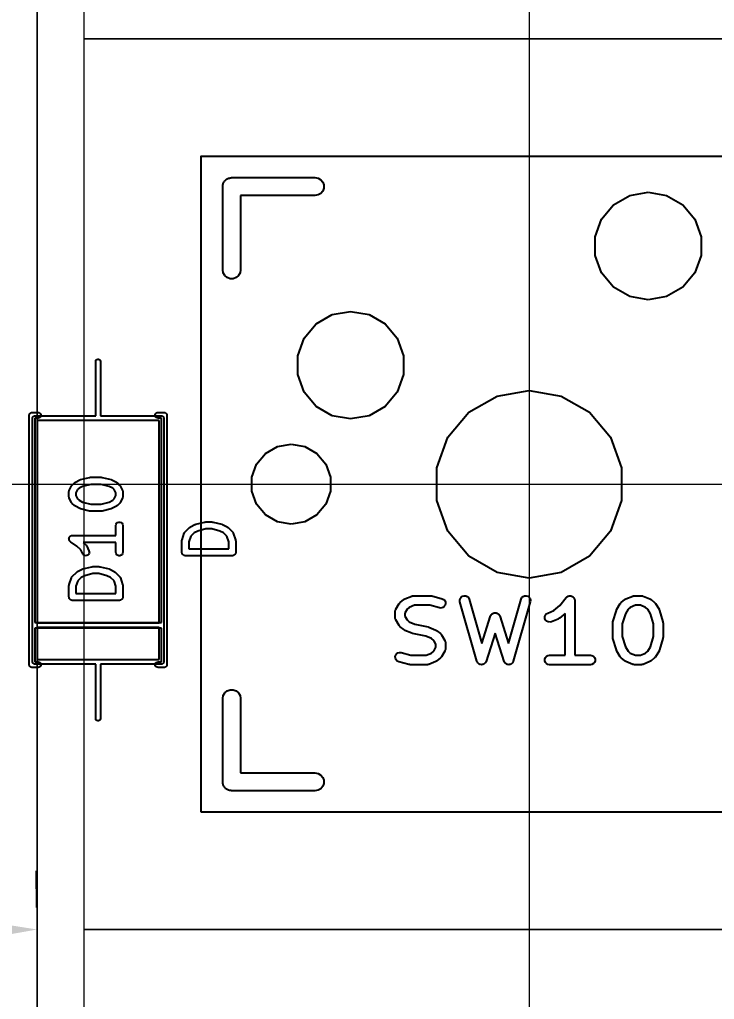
# Model space of a CAD drawing. Header units: millimetres. Extents: x 24 to 200, y 24 to 188.
# Drawn here: x 52.15 to 66.98, y 106.63 to 127.54 of the extents above; entities that cross this region are included whole.
import ezdxf

# ---------------------------------------------------------------- set-up
doc = ezdxf.new("R2010")
doc.units = ezdxf.units.MM
for name, color, linetype in [('3_SwitchPlate', 6, 'Continuous'), ('5_左天板', 1, 'Continuous'), ('6_右天板', 230, 'Continuous'), ('7_PCBサンプル', 7, 'Continuous')]:
    doc.layers.add(name, color=color, linetype=linetype)
doc.layers.add('補助線', color=4, linetype='Continuous', lineweight=5, transparency=0.5)
doc.styles.get("Standard").update_dxf_attribs({"font": 'arial.ttf'})
doc.dimstyles.new('ISO-25', dxfattribs={"dimtxt": 2.5, "dimasz": 2.5, "dimexe": 1.25, "dimexo": 0.625, "dimtad": 1, "dimtxsty": 'Standard', "dimcen": 2.5, "dimadec": 0, "dimazin": 0, "dimtfac": 1, "dimtmove": 0, "dimatfit": 3, "dimfxl": 0, "dimarcsym": 0})

# ---------------------------------------------------------------- blocks, each defined once
blk = doc.blocks.new('hhskb2-F.SilkS')
at = {"layer": '7_PCBサンプル'}
for p, q in [((43.5275, -62.5041), (43.542, -62.4957)), ((43.542, -62.4957), (43.5547, -62.485)), ((43.5547, -62.485), (43.5704, -62.4793)), ((43.5704, -62.4793), (43.5848, -62.471)), ((43.5848, -62.471), (43.6013, -62.4681)), ((43.6013, -62.4681), (43.6169, -62.4624)), ((43.6169, -62.4624), (43.6336, -62.4624)), ((43.6336, -62.4624), (43.65, -62.4595)), ((43.65, -62.4595), (45.428, -62.4595)), ((45.428, -62.4595), (45.4932, -62.471)), ((45.4932, -62.471), (45.5505, -62.5041)), ((43.4595, -62.65), (43.4624, -62.6336)), ((43.4595, -64.428), (43.4595, -62.65)), ((43.4624, -62.6169), (43.4681, -62.6013)), ((43.4624, -62.6336), (43.4624, -62.6169)), ((43.4681, -62.6013), (43.471, -62.5848)), ((43.471, -62.5848), (43.4793, -62.5704)), ((43.4793, -62.5704), (43.485, -62.5547)), ((43.485, -62.5547), (43.4957, -62.542)), ((43.4957, -62.542), (43.5041, -62.5275)), ((43.5041, -62.5275), (43.5168, -62.5168)), ((43.5168, -62.5168), (43.5275, -62.5041)), ((45.5505, -62.5041), (45.593, -62.5547)), ((45.593, -62.5547), (45.6156, -62.6169)), ((45.6156, -62.6831), (45.593, -62.7452)), ((45.6156, -62.6169), (45.6156, -62.6831)), ((45.428, -62.8405), (43.8405, -62.8405)), ((43.8405, -62.8405), (43.8405, -64.428)), ((45.4932, -62.829), (45.428, -62.8405)), ((45.5505, -62.7959), (45.4932, -62.829)), ((45.593, -62.7452), (45.5505, -62.7959)), ((51.8025, -63.0411), (52.1476, -62.8418)), ((52.1476, -62.8418), (52.54, -62.7726)), ((52.54, -62.7726), (52.9324, -62.8418)), ((52.9324, -62.8418), (53.2775, -63.0411)), ((51.5464, -63.3463), (51.8025, -63.0411)), ((53.2775, -63.0411), (53.5336, -63.3463)), ((51.4101, -63.7208), (51.5464, -63.3463)), ((53.5336, -63.3463), (53.6699, -63.7208)), ((51.4101, -64.1192), (51.4101, -63.7208)), ((53.6699, -63.7208), (53.6699, -64.1192)), ((51.5464, -64.4937), (51.4101, -64.1192)), ((53.6699, -64.1192), (53.5336, -64.4937)), ((43.471, -64.4932), (43.4595, -64.428)), ((43.5041, -64.5505), (43.471, -64.4932)), ((43.5547, -64.593), (43.5041, -64.5505)), ((43.7959, -64.5505), (43.7452, -64.593)), ((43.829, -64.4932), (43.7959, -64.5505)), ((43.8405, -64.428), (43.829, -64.4932)), ((51.8025, -64.7989), (51.5464, -64.4937)), ((53.5336, -64.4937), (53.2775, -64.7989)), ((43.6169, -64.6156), (43.5547, -64.593)), ((43.6831, -64.6156), (43.6169, -64.6156)), ((43.7452, -64.593), (43.6831, -64.6156)), ((52.1476, -64.9982), (51.8025, -64.7989)), ((52.54, -65.0674), (52.1476, -64.9982)), ((52.9324, -64.9982), (52.54, -65.0674)), ((53.2775, -64.7989), (52.9324, -64.9982)), ((45.4525, -65.5811), (45.7976, -65.3818)), ((45.7976, -65.3818), (46.19, -65.3126)), ((46.19, -65.3126), (46.5824, -65.3818)), ((46.5824, -65.3818), (46.9275, -65.5811)), ((45.1964, -65.8863), (45.4525, -65.5811)), ((46.9275, -65.5811), (47.1836, -65.8863)), ((45.0601, -66.2608), (45.1964, -65.8863)), ((47.1836, -65.8863), (47.3199, -66.2608)), ((45.0601, -66.6592), (45.0601, -66.2608)), ((47.3199, -66.2608), (47.3199, -66.6592)), ((45.1964, -67.0337), (45.0601, -66.6592)), ((47.3199, -66.6592), (47.1836, -67.0337)), ((45.4525, -67.3389), (45.1964, -67.0337)), ((47.1836, -67.0337), (46.9275, -67.3389)), ((49.3154, -67.1192), (50, -66.9985)), ((50, -66.9985), (50.6846, -67.1192)), ((48.7134, -67.4667), (49.3154, -67.1192)), ((50.6846, -67.1192), (51.2865, -67.4667)), ((39.3309, -67.5196), (39.3327, -67.5147)), ((39.3327, -67.5147), (39.3336, -67.5095)), ((39.3336, -67.5095), (39.3362, -67.5049)), ((39.3362, -67.5049), (39.338, -67.5)), ((39.338, -67.5), (39.3414, -67.496)), ((39.3414, -67.496), (39.344, -67.4914)), ((39.344, -67.4914), (39.3481, -67.4881)), ((39.3481, -67.4881), (39.3514, -67.484)), ((39.3514, -67.484), (39.356, -67.4814)), ((39.356, -67.4814), (39.36, -67.478)), ((39.36, -67.478), (39.3649, -67.4762)), ((39.3649, -67.4762), (39.3695, -67.4736)), ((39.3695, -67.4736), (39.3747, -67.4727)), ((39.3747, -67.4727), (39.3796, -67.4709)), ((39.3796, -67.4709), (39.3848, -67.4709)), ((39.3848, -67.4709), (39.39, -67.47)), ((39.39, -67.47), (39.52, -67.47)), ((39.52, -67.47), (39.5405, -67.4736)), ((39.5405, -67.4736), (39.5586, -67.484)), ((39.5586, -67.484), (39.572, -67.5)), ((39.572, -67.5), (39.5791, -67.5196)), ((42.0209, -67.5196), (42.028, -67.5)), ((42.028, -67.5), (42.0414, -67.484)), ((42.0414, -67.484), (42.0595, -67.4736)), ((42.0595, -67.4736), (42.08, -67.47)), ((42.08, -67.47), (42.21, -67.47)), ((42.21, -67.47), (42.2152, -67.4709)), ((42.2152, -67.4709), (42.2204, -67.4709)), ((42.2204, -67.4709), (42.2253, -67.4727)), ((42.2253, -67.4727), (42.2305, -67.4736)), ((42.2305, -67.4736), (42.2351, -67.4762)), ((42.2351, -67.4762), (42.24, -67.478)), ((42.24, -67.478), (42.244, -67.4814)), ((42.244, -67.4814), (42.2486, -67.484)), ((42.2486, -67.484), (42.2519, -67.4881)), ((42.2519, -67.4881), (42.256, -67.4914)), ((42.256, -67.4914), (42.2586, -67.496)), ((42.2586, -67.496), (42.262, -67.5)), ((42.262, -67.5), (42.2638, -67.5049)), ((42.2638, -67.5049), (42.2664, -67.5095)), ((42.2664, -67.5095), (42.2673, -67.5147)), ((42.2673, -67.5147), (42.2691, -67.5196)), ((45.7976, -67.5382), (45.4525, -67.3389)), ((46.9275, -67.3389), (46.5824, -67.5382)), ((48.2666, -67.9992), (48.7134, -67.4667)), ((51.2865, -67.4667), (51.7334, -67.9992)), ((39.33, -67.53), (39.3309, -67.5248)), ((39.33, -72.85), (39.33, -67.53)), ((39.3309, -67.5248), (39.3309, -67.5196)), ((39.52, -67.59), (39.45, -67.59)), ((39.45, -67.59), (39.45, -71.95)), ((39.5405, -67.5864), (39.52, -67.59)), ((39.5586, -67.576), (39.5405, -67.5864)), ((39.572, -67.56), (39.5586, -67.576)), ((39.5791, -67.5404), (39.572, -67.56)), ((39.5791, -67.5196), (39.5791, -67.5404)), ((42.0209, -67.5404), (42.0209, -67.5196)), ((42.028, -67.56), (42.0209, -67.5404)), ((42.0414, -67.576), (42.028, -67.56)), ((42.0595, -67.5864), (42.0414, -67.576)), ((42.08, -67.59), (42.0595, -67.5864)), ((42.15, -67.59), (42.08, -67.59)), ((42.15, -71.95), (42.15, -67.59)), ((42.2691, -67.5196), (42.2691, -67.5248)), ((42.2691, -67.5248), (42.27, -67.53)), ((42.27, -67.53), (42.27, -72.85)), ((46.19, -67.6074), (45.7976, -67.5382)), ((46.5824, -67.5382), (46.19, -67.6074)), ((48.0289, -68.6524), (48.2666, -67.9992)), ((51.7334, -67.9992), (51.9711, -68.6524)), ((44.1803, -68.5729), (44.371, -68.3457)), ((44.371, -68.3457), (44.6279, -68.1974)), ((44.6279, -68.1974), (44.92, -68.1458)), ((44.92, -68.1458), (45.2121, -68.1974)), ((45.2121, -68.1974), (45.469, -68.3457)), ((45.469, -68.3457), (45.6597, -68.5729)), ((44.0788, -68.8517), (44.1803, -68.5729)), ((45.6597, -68.5729), (45.7612, -68.8517)), ((48.0289, -69.3476), (48.0289, -68.6524)), ((51.9711, -68.6524), (51.9711, -69.3476)), ((44.0788, -69.1483), (44.0788, -68.8517)), ((45.7612, -68.8517), (45.7612, -69.1483)), ((44.1803, -69.4271), (44.0788, -69.1483)), ((45.7612, -69.1483), (45.6597, -69.4271)), ((48.2666, -70.0008), (48.0289, -69.3476)), ((51.9711, -69.3476), (51.7334, -70.0008)), ((44.371, -69.6543), (44.1803, -69.4271)), ((45.6597, -69.4271), (45.469, -69.6543)), ((44.6279, -69.8026), (44.371, -69.6543)), ((44.92, -69.8541), (44.6279, -69.8026)), ((45.2121, -69.8026), (44.92, -69.8541)), ((45.469, -69.6543), (45.2121, -69.8026)), ((48.7134, -70.5332), (48.2666, -70.0008)), ((51.7334, -70.0008), (51.2865, -70.5332)), ((49.3154, -70.8808), (48.7134, -70.5332)), ((51.2865, -70.5332), (50.6846, -70.8808)), ((50, -71.0015), (49.3154, -70.8808)), ((50.6846, -70.8808), (50, -71.0015)), ((47.2498, -71.5224), (47.3224, -71.4619)), ((47.3224, -71.4619), (47.3356, -71.4544)), ((47.3356, -71.4544), (47.3484, -71.4462)), ((47.3484, -71.4462), (47.4935, -71.3857)), ((47.4935, -71.3857), (47.4958, -71.3852)), ((47.4958, -71.3852), (47.4978, -71.3841)), ((47.4978, -71.3841), (47.5129, -71.3814)), ((47.5129, -71.3814), (47.5279, -71.378)), ((47.5279, -71.378), (47.5303, -71.3783)), ((47.5303, -71.3783), (47.5326, -71.3779)), ((47.5326, -71.3779), (47.8954, -71.3779)), ((47.8954, -71.3779), (47.909, -71.3803)), ((47.909, -71.3803), (47.9226, -71.3816)), ((47.9226, -71.3816), (48.1403, -71.4421)), ((48.1403, -71.4421), (48.1722, -71.4573)), ((48.1722, -71.4573), (48.1969, -71.4825)), ((48.1969, -71.4825), (48.2115, -71.5146)), ((48.5198, -71.4723), (48.5284, -71.4381)), ((48.5235, -71.5074), (48.5198, -71.4723)), ((48.5284, -71.4381), (48.5481, -71.4089)), ((48.5481, -71.4089), (48.5767, -71.3882)), ((48.5767, -71.3882), (48.6106, -71.3785)), ((48.6106, -71.3785), (48.6458, -71.381)), ((48.6458, -71.381), (48.678, -71.3953)), ((48.678, -71.3953), (48.7034, -71.4199)), ((48.7034, -71.4199), (48.7188, -71.4516)), ((48.7188, -71.4516), (48.9895, -72.399)), ((49.5591, -72.399), (49.8297, -71.4516)), ((49.8297, -71.4516), (49.8452, -71.4199)), ((49.8452, -71.4199), (49.8705, -71.3953)), ((49.8705, -71.3953), (49.9028, -71.381)), ((49.9028, -71.381), (49.938, -71.3785)), ((49.938, -71.3785), (49.9719, -71.3882)), ((49.9719, -71.3882), (50.0004, -71.4089)), ((50.0004, -71.4089), (50.0202, -71.4381)), ((50.0202, -71.4381), (50.0288, -71.4723)), ((50.0288, -71.4723), (50.0251, -71.5074)), ((50.6528, -71.5895), (50.7915, -71.4161)), ((50.7915, -71.4161), (50.7924, -71.4153)), ((50.7924, -71.4153), (50.793, -71.4142)), ((50.793, -71.4142), (50.8056, -71.4036)), ((50.8056, -71.4036), (50.818, -71.3927)), ((50.818, -71.3927), (50.8191, -71.3923)), ((50.8191, -71.3923), (50.8201, -71.3915)), ((50.8201, -71.3915), (50.8355, -71.3859)), ((50.8355, -71.3859), (50.8509, -71.3799)), ((50.8509, -71.3799), (50.8521, -71.3799)), ((50.8521, -71.3799), (50.8532, -71.3795)), ((50.8532, -71.3795), (50.8697, -71.3795)), ((50.8697, -71.3795), (50.8862, -71.3791)), ((50.8862, -71.3791), (50.8873, -71.3795)), ((50.8873, -71.3795), (50.8885, -71.3795)), ((50.8885, -71.3795), (50.904, -71.3851)), ((50.904, -71.3851), (50.9196, -71.3904)), ((50.9196, -71.3904), (50.9205, -71.3911)), ((50.9205, -71.3911), (50.9217, -71.3915)), ((50.9217, -71.3915), (50.9343, -71.4021)), ((50.9343, -71.4021), (50.9471, -71.4124)), ((50.9471, -71.4124), (50.9478, -71.4134)), ((50.9478, -71.4134), (50.9487, -71.4142)), ((50.9487, -71.4142), (50.9569, -71.4285)), ((50.9569, -71.4285), (50.9655, -71.4426)), ((50.9655, -71.4426), (50.9657, -71.4437)), ((50.9657, -71.4437), (50.9663, -71.4448)), ((50.9663, -71.4448), (50.9692, -71.461)), ((50.9692, -71.461), (50.9724, -71.4771)), ((50.9724, -71.4771), (50.9722, -71.4783)), ((50.9722, -71.4783), (50.9725, -71.4795)), ((50.9725, -71.4795), (50.9725, -72.6479)), ((51.967, -71.5224), (52.0395, -71.4619)), ((52.0395, -71.4619), (52.0527, -71.4544)), ((52.0527, -71.4544), (52.0655, -71.4462)), ((52.0655, -71.4462), (52.2106, -71.3857)), ((52.2106, -71.3857), (52.2129, -71.3852)), ((52.2129, -71.3852), (52.215, -71.3841)), ((52.215, -71.3841), (52.2301, -71.3814)), ((52.2301, -71.3814), (52.2451, -71.378)), ((52.2451, -71.378), (52.2474, -71.3783)), ((52.2474, -71.3783), (52.2497, -71.3779)), ((52.2497, -71.3779), (52.3949, -71.3779)), ((52.3949, -71.3779), (52.3972, -71.3783)), ((52.3972, -71.3783), (52.3995, -71.378)), ((52.3995, -71.378), (52.4145, -71.3814)), ((52.4145, -71.3814), (52.4296, -71.3841)), ((52.4296, -71.3841), (52.4316, -71.3852)), ((52.4316, -71.3852), (52.4339, -71.3857)), ((52.4339, -71.3857), (52.5791, -71.4462)), ((52.5791, -71.4462), (52.5919, -71.4544)), ((52.5919, -71.4544), (52.605, -71.4619)), ((52.605, -71.4619), (52.6776, -71.5224)), ((47.1425, -71.7021), (47.1454, -71.6946)), ((47.1454, -71.6946), (47.1468, -71.6867)), ((47.1468, -71.6867), (47.1517, -71.6782)), ((47.1517, -71.6782), (47.1552, -71.6692)), ((47.1552, -71.6692), (47.2277, -71.5482)), ((47.2277, -71.5482), (47.2388, -71.5354)), ((47.2388, -71.5354), (47.2498, -71.5224)), ((47.3931, -71.6675), (47.3439, -71.7496)), ((47.4407, -71.6279), (47.3931, -71.6675)), ((47.5529, -71.5811), (47.4407, -71.6279)), ((47.8816, -71.5811), (47.5529, -71.5811)), ((48.0859, -71.6379), (47.8816, -71.5811)), ((48.1211, -71.6413), (48.0859, -71.6379)), ((48.1552, -71.6325), (48.1211, -71.6413)), ((48.1843, -71.6125), (48.1552, -71.6325)), ((48.2048, -71.5838), (48.1843, -71.6125)), ((48.2143, -71.5498), (48.2048, -71.5838)), ((48.2115, -71.5146), (48.2143, -71.5498)), ((48.8863, -72.7774), (48.5235, -71.5074)), ((50.0251, -71.5074), (49.6623, -72.7774)), ((50.3964, -71.7486), (50.5273, -71.694)), ((50.5273, -71.694), (50.6528, -71.5895)), ((51.7895, -71.9341), (51.8621, -71.6922)), ((51.8621, -71.6922), (51.8678, -71.681)), ((51.8678, -71.681), (51.8723, -71.6692)), ((51.8723, -71.6692), (51.9449, -71.5482)), ((51.9449, -71.5482), (51.956, -71.5354)), ((51.956, -71.5354), (51.967, -71.5224)), ((52.1103, -71.6675), (52.0531, -71.7628)), ((52.1578, -71.6279), (52.1103, -71.6675)), ((52.27, -71.5811), (52.1578, -71.6279)), ((52.3745, -71.5811), (52.27, -71.5811)), ((52.4868, -71.6279), (52.3745, -71.5811)), ((52.5343, -71.6675), (52.4868, -71.6279)), ((52.5915, -71.7628), (52.5343, -71.6675)), ((52.6776, -71.5224), (52.6886, -71.5354)), ((52.6886, -71.5354), (52.6997, -71.5482)), ((52.6997, -71.5482), (52.7723, -71.6692)), ((52.7723, -71.6692), (52.7768, -71.681)), ((52.7768, -71.681), (52.7825, -71.6922)), ((52.7825, -71.6922), (52.855, -71.9341)), ((47.1407, -71.7214), (47.1424, -71.7118)), ((47.1407, -71.8424), (47.1407, -71.7214)), ((47.1424, -71.852), (47.1407, -71.8424)), ((47.1424, -71.7118), (47.1425, -71.7021)), ((47.1425, -71.8617), (47.1424, -71.852)), ((47.1454, -71.8692), (47.1425, -71.8617)), ((47.1468, -71.8771), (47.1454, -71.8692)), ((47.1517, -71.8856), (47.1468, -71.8771)), ((47.1552, -71.8947), (47.1517, -71.8856)), ((47.2277, -72.0156), (47.1552, -71.8947)), ((47.3439, -71.7496), (47.3439, -71.8142)), ((47.3439, -71.8142), (47.3931, -71.8963)), ((47.3931, -71.8963), (47.4407, -71.9359)), ((48.9895, -72.399), (49.1775, -71.8114)), ((49.1775, -71.8114), (49.1794, -71.8078)), ((49.1794, -71.8078), (49.1803, -71.8039)), ((49.1803, -71.8039), (49.1876, -71.7923)), ((49.1876, -71.7923), (49.1939, -71.7802)), ((49.1939, -71.7802), (49.1969, -71.7775)), ((49.1969, -71.7775), (49.1991, -71.7741)), ((49.1991, -71.7741), (49.2099, -71.7657)), ((49.2099, -71.7657), (49.2201, -71.7565)), ((49.2201, -71.7565), (49.2238, -71.7549)), ((49.2238, -71.7549), (49.227, -71.7525)), ((49.227, -71.7525), (49.24, -71.7483)), ((49.24, -71.7483), (49.2527, -71.7431)), ((49.2527, -71.7431), (49.2568, -71.7429)), ((49.2568, -71.7429), (49.2606, -71.7417)), ((49.2606, -71.7417), (49.2743, -71.7422)), ((49.2743, -71.7422), (49.288, -71.7417)), ((49.288, -71.7417), (49.2918, -71.7429)), ((49.2918, -71.7429), (49.2959, -71.7431)), ((49.2959, -71.7431), (49.3085, -71.7483)), ((49.3085, -71.7483), (49.3216, -71.7525)), ((49.3216, -71.7525), (49.3248, -71.7549)), ((49.3248, -71.7549), (49.3285, -71.7565)), ((49.3285, -71.7565), (49.3387, -71.7657)), ((49.3387, -71.7657), (49.3495, -71.7741)), ((49.3495, -71.7741), (49.3516, -71.7775)), ((49.3516, -71.7775), (49.3546, -71.7802)), ((49.3546, -71.7802), (49.361, -71.7923)), ((49.361, -71.7923), (49.3683, -71.8039)), ((49.3683, -71.8039), (49.3692, -71.8078)), ((49.3692, -71.8078), (49.3711, -71.8114)), ((49.3711, -71.8114), (49.5591, -72.399)), ((50.3347, -71.8293), (50.3452, -71.7957)), ((50.3363, -71.8646), (50.3347, -71.8293)), ((50.3499, -71.8971), (50.3363, -71.8646)), ((50.3452, -71.7957), (50.3666, -71.7676)), ((50.3737, -71.9231), (50.3499, -71.8971)), ((50.3666, -71.7676), (50.3964, -71.7486)), ((50.6196, -71.8757), (50.4745, -71.9362)), ((50.6324, -71.8675), (50.6196, -71.8757)), ((50.6456, -71.86), (50.6324, -71.8675)), ((50.7693, -71.7569), (50.6456, -71.86)), ((50.7693, -72.6479), (50.7693, -71.7569)), ((52.0531, -71.7628), (51.9885, -71.9782)), ((52.6561, -71.9782), (52.5915, -71.7628)), ((39.45, -71.95), (42.15, -71.95)), ((42.15, -72.07), (39.45, -72.07)), ((39.45, -72.07), (39.45, -72.79)), ((42.15, -72.79), (42.15, -72.07)), ((47.2389, -72.0284), (47.2277, -72.0156)), ((47.2498, -72.0414), (47.2389, -72.0284)), ((47.3224, -72.1019), (47.2498, -72.0414)), ((47.3356, -72.1094), (47.3224, -72.1019)), ((47.3484, -72.1176), (47.3356, -72.1094)), ((47.4407, -71.9359), (47.5627, -71.9868)), ((47.5627, -71.9868), (47.8436, -72.0453)), ((47.8436, -72.0453), (47.8525, -72.0489)), ((47.8525, -72.0489), (47.8619, -72.051)), ((47.8619, -72.051), (48.0071, -72.1115)), ((48.0071, -72.1115), (48.0199, -72.1196)), ((50.4051, -71.9393), (50.3737, -71.9231)), ((50.4401, -71.9439), (50.4051, -71.9393)), ((50.4745, -71.9362), (50.4401, -71.9439)), ((51.7853, -71.9633), (51.7878, -71.9488)), ((51.7853, -72.2657), (51.7853, -71.9633)), ((51.7878, -71.9488), (51.7895, -71.9341)), ((51.9885, -71.9782), (51.9885, -72.2508)), ((52.6561, -72.2508), (52.6561, -71.9782)), ((52.855, -71.9341), (52.8568, -71.9488)), ((52.8568, -71.9488), (52.8593, -71.9633)), ((52.8593, -71.9633), (52.8593, -72.2657)), ((47.4935, -72.1781), (47.3484, -72.1176)), ((47.5029, -72.1802), (47.4935, -72.1781)), ((47.5118, -72.1838), (47.5029, -72.1802)), ((47.7927, -72.2423), (47.5118, -72.1838)), ((47.9148, -72.2931), (47.7927, -72.2423)), ((47.9623, -72.3327), (47.9148, -72.2931)), ((48.0199, -72.1196), (48.033, -72.1272)), ((48.033, -72.1272), (48.1056, -72.1877)), ((48.1056, -72.1877), (48.1166, -72.2006)), ((48.1166, -72.2006), (48.1277, -72.2134)), ((48.1277, -72.2134), (48.2003, -72.3344)), ((49.2743, -72.1757), (49.0808, -72.7805)), ((49.4678, -72.7805), (49.2743, -72.1757)), ((51.7878, -72.2802), (51.7853, -72.2657)), ((51.7895, -72.2949), (51.7878, -72.2802)), ((51.8621, -72.5368), (51.7895, -72.2949)), ((51.9885, -72.2508), (52.0531, -72.4662)), ((52.5915, -72.4662), (52.6561, -72.2508)), ((52.855, -72.2949), (52.7825, -72.5368)), ((52.8568, -72.2802), (52.855, -72.2949)), ((52.8593, -72.2657), (52.8568, -72.2802)), ((48.0115, -72.4148), (47.9623, -72.3327)), ((47.9623, -72.5615), (48.0115, -72.4795)), ((48.0115, -72.4795), (48.0115, -72.4148)), ((48.2003, -72.3344), (48.2037, -72.3435)), ((48.2037, -72.3435), (48.2086, -72.3519)), ((48.2086, -72.3519), (48.21, -72.3598)), ((48.21, -72.3598), (48.2129, -72.3673)), ((48.2129, -72.5269), (48.21, -72.5344)), ((48.2129, -72.3673), (48.2131, -72.3771)), ((48.2131, -72.5172), (48.2129, -72.5269)), ((48.2131, -72.3771), (48.2147, -72.3867)), ((48.2147, -72.5076), (48.2131, -72.5172)), ((48.2147, -72.3867), (48.2147, -72.5076)), ((52.0531, -72.4662), (52.1103, -72.5615)), ((52.5343, -72.5615), (52.5915, -72.4662)), ((47.1412, -72.6793), (47.1506, -72.6453)), ((47.1439, -72.7144), (47.1412, -72.6793)), ((47.1585, -72.7466), (47.1439, -72.7144)), ((47.1506, -72.6453), (47.1711, -72.6166)), ((47.1711, -72.6166), (47.2002, -72.5966)), ((47.2002, -72.5966), (47.2344, -72.5878)), ((47.2344, -72.5878), (47.2695, -72.5912)), ((47.2695, -72.5912), (47.4738, -72.6479)), ((47.4738, -72.6479), (47.8025, -72.6479)), ((47.8025, -72.6479), (47.9148, -72.6012)), ((47.9148, -72.6012), (47.9623, -72.5615)), ((48.1056, -72.7066), (48.033, -72.7671)), ((48.1166, -72.6937), (48.1056, -72.7066)), ((48.1277, -72.6808), (48.1166, -72.6937)), ((48.2003, -72.5599), (48.1277, -72.6808)), ((48.2037, -72.5508), (48.2003, -72.5599)), ((48.2086, -72.5424), (48.2037, -72.5508)), ((48.21, -72.5344), (48.2086, -72.5424)), ((50.3354, -72.7319), (50.3474, -72.6987)), ((50.3354, -72.7672), (50.3354, -72.7319)), ((50.3474, -72.6987), (50.3701, -72.6717)), ((50.3701, -72.6717), (50.4007, -72.6541)), ((50.4007, -72.6541), (50.4354, -72.6479)), ((50.4354, -72.6479), (50.7693, -72.6479)), ((50.9725, -72.6479), (51.3063, -72.6479)), ((51.3063, -72.6479), (51.341, -72.6541)), ((51.341, -72.6541), (51.3716, -72.6717)), ((51.3716, -72.6717), (51.3943, -72.6987)), ((51.3943, -72.6987), (51.4063, -72.7319)), ((51.4063, -72.7319), (51.4063, -72.7672)), ((51.8678, -72.5481), (51.8621, -72.5368)), ((51.8723, -72.5599), (51.8678, -72.5481)), ((51.9449, -72.6808), (51.8723, -72.5599)), ((51.956, -72.6936), (51.9449, -72.6808)), ((51.967, -72.7066), (51.956, -72.6936)), ((52.0395, -72.7671), (51.967, -72.7066)), ((52.1103, -72.5615), (52.1578, -72.6012)), ((52.1578, -72.6012), (52.27, -72.6479)), ((52.27, -72.6479), (52.3745, -72.6479)), ((52.3745, -72.6479), (52.4868, -72.6012)), ((52.4868, -72.6012), (52.5343, -72.5615)), ((52.6776, -72.7066), (52.605, -72.7671)), ((52.6886, -72.6936), (52.6776, -72.7066)), ((52.6997, -72.6808), (52.6886, -72.6936)), ((52.7723, -72.5599), (52.6997, -72.6808)), ((52.7768, -72.5481), (52.7723, -72.5599)), ((52.7825, -72.5368), (52.7768, -72.5481)), ((39.3309, -72.8552), (39.33, -72.85)), ((39.3309, -72.8604), (39.3309, -72.8552)), ((39.3327, -72.8653), (39.3309, -72.8604)), ((39.3336, -72.8705), (39.3327, -72.8653)), ((39.3362, -72.8751), (39.3336, -72.8705)), ((39.338, -72.88), (39.3362, -72.8751)), ((39.3414, -72.884), (39.338, -72.88)), ((39.344, -72.8886), (39.3414, -72.884)), ((39.3481, -72.8919), (39.344, -72.8886)), ((39.3514, -72.896), (39.3481, -72.8919)), ((39.356, -72.8986), (39.3514, -72.896)), ((39.36, -72.902), (39.356, -72.8986)), ((39.3649, -72.9038), (39.36, -72.902)), ((39.3695, -72.9064), (39.3649, -72.9038)), ((39.3747, -72.9073), (39.3695, -72.9064)), ((39.3796, -72.9091), (39.3747, -72.9073)), ((39.3848, -72.9091), (39.3796, -72.9091)), ((39.39, -72.91), (39.3848, -72.9091)), ((39.52, -72.91), (39.39, -72.91)), ((39.45, -72.79), (39.52, -72.79)), ((39.52, -72.79), (39.5405, -72.7936)), ((39.5405, -72.9064), (39.52, -72.91)), ((39.5405, -72.7936), (39.5586, -72.804)), ((39.5586, -72.896), (39.5405, -72.9064)), ((39.5586, -72.804), (39.572, -72.82)), ((39.572, -72.88), (39.5586, -72.896)), ((39.572, -72.82), (39.5791, -72.8396)), ((39.5791, -72.8604), (39.572, -72.88)), ((39.5791, -72.8396), (39.5791, -72.8604)), ((42.0209, -72.8396), (42.028, -72.82)), ((42.0209, -72.8604), (42.0209, -72.8396)), ((42.028, -72.88), (42.0209, -72.8604)), ((42.028, -72.82), (42.0414, -72.804)), ((42.0414, -72.896), (42.028, -72.88)), ((42.0414, -72.804), (42.0595, -72.7936)), ((42.0595, -72.9064), (42.0414, -72.896)), ((42.0595, -72.7936), (42.08, -72.79)), ((42.08, -72.91), (42.0595, -72.9064)), ((42.08, -72.79), (42.15, -72.79)), ((42.21, -72.91), (42.08, -72.91)), ((42.2152, -72.9091), (42.21, -72.91)), ((42.2204, -72.9091), (42.2152, -72.9091)), ((42.2253, -72.9073), (42.2204, -72.9091)), ((42.2305, -72.9064), (42.2253, -72.9073)), ((42.2351, -72.9038), (42.2305, -72.9064)), ((42.24, -72.902), (42.2351, -72.9038)), ((42.244, -72.8986), (42.24, -72.902)), ((42.2486, -72.896), (42.244, -72.8986)), ((42.2519, -72.8919), (42.2486, -72.896)), ((42.256, -72.8886), (42.2519, -72.8919)), ((42.2586, -72.884), (42.256, -72.8886)), ((42.262, -72.88), (42.2586, -72.884)), ((42.2638, -72.8751), (42.262, -72.88)), ((42.2664, -72.8705), (42.2638, -72.8751)), ((42.2673, -72.8653), (42.2664, -72.8705)), ((42.2691, -72.8604), (42.2673, -72.8653)), ((42.27, -72.85), (42.2691, -72.8552)), ((42.2691, -72.8552), (42.2691, -72.8604)), ((47.1833, -72.7717), (47.1585, -72.7466)), ((47.2151, -72.7869), (47.1833, -72.7717)), ((47.4328, -72.8474), (47.2151, -72.7869)), ((47.4465, -72.8487), (47.4328, -72.8474)), ((47.46, -72.8511), (47.4465, -72.8487)), ((47.8229, -72.8511), (47.46, -72.8511)), ((47.8252, -72.8507), (47.8229, -72.8511)), ((47.8275, -72.851), (47.8252, -72.8507)), ((47.8425, -72.8477), (47.8275, -72.851)), ((47.8576, -72.845), (47.8425, -72.8477)), ((47.8596, -72.8438), (47.8576, -72.845)), ((47.8619, -72.8433), (47.8596, -72.8438)), ((48.0071, -72.7828), (47.8619, -72.8433)), ((48.0199, -72.7746), (48.0071, -72.7828)), ((48.033, -72.7671), (48.0199, -72.7746)), ((48.8888, -72.7825), (48.8863, -72.7774)), ((48.89, -72.788), (48.8888, -72.7825)), ((48.8964, -72.7983), (48.89, -72.788)), ((48.9017, -72.8092), (48.8964, -72.7983)), ((48.9058, -72.8131), (48.9017, -72.8092)), ((48.9088, -72.8178), (48.9058, -72.8131)), ((48.9184, -72.8253), (48.9088, -72.8178)), ((48.9271, -72.8337), (48.9184, -72.8253)), ((48.9322, -72.836), (48.9271, -72.8337)), ((48.9367, -72.8394), (48.9322, -72.836)), ((48.9483, -72.8431), (48.9367, -72.8394)), ((48.9593, -72.8481), (48.9483, -72.8431)), ((48.9649, -72.8485), (48.9593, -72.8481)), ((48.9703, -72.8502), (48.9649, -72.8485)), ((48.9824, -72.8497), (48.9703, -72.8502)), ((48.9945, -72.8506), (48.9824, -72.8497)), ((48.9999, -72.849), (48.9945, -72.8506)), ((49.0056, -72.8488), (48.9999, -72.849)), ((49.0168, -72.8442), (49.0056, -72.8488)), ((49.0285, -72.8409), (49.0168, -72.8442)), ((49.033, -72.8376), (49.0285, -72.8409)), ((49.0382, -72.8354), (49.033, -72.8376)), ((49.0472, -72.8273), (49.0382, -72.8354)), ((49.057, -72.8202), (49.0472, -72.8273)), ((49.0602, -72.8155), (49.057, -72.8202)), ((49.0643, -72.8117), (49.0602, -72.8155)), ((49.07, -72.801), (49.0643, -72.8117)), ((49.0768, -72.7909), (49.07, -72.801)), ((49.0781, -72.7855), (49.0768, -72.7909)), ((49.0808, -72.7805), (49.0781, -72.7855)), ((49.4704, -72.7855), (49.4678, -72.7805)), ((49.4718, -72.7909), (49.4704, -72.7855)), ((49.4786, -72.801), (49.4718, -72.7909)), ((49.4842, -72.8117), (49.4786, -72.801)), ((49.4884, -72.8155), (49.4842, -72.8117)), ((49.4916, -72.8202), (49.4884, -72.8155)), ((49.5014, -72.8273), (49.4916, -72.8202)), ((49.5103, -72.8354), (49.5014, -72.8273)), ((49.5156, -72.8376), (49.5103, -72.8354)), ((49.5201, -72.8409), (49.5156, -72.8376)), ((49.5318, -72.8442), (49.5201, -72.8409)), ((49.543, -72.8488), (49.5318, -72.8442)), ((49.5486, -72.849), (49.543, -72.8488)), ((49.554, -72.8506), (49.5486, -72.849)), ((49.5661, -72.8497), (49.554, -72.8506)), ((49.5783, -72.8502), (49.5661, -72.8497)), ((49.5836, -72.8485), (49.5783, -72.8502)), ((49.5892, -72.8481), (49.5836, -72.8485)), ((49.6003, -72.8431), (49.5892, -72.8481)), ((49.6119, -72.8394), (49.6003, -72.8431)), ((49.6163, -72.836), (49.6119, -72.8394)), ((49.6215, -72.8337), (49.6163, -72.836)), ((49.6302, -72.8253), (49.6215, -72.8337)), ((49.6398, -72.8178), (49.6302, -72.8253)), ((49.6428, -72.8131), (49.6398, -72.8178)), ((49.6468, -72.8092), (49.6428, -72.8131)), ((49.6521, -72.7983), (49.6468, -72.8092)), ((49.6586, -72.788), (49.6521, -72.7983)), ((49.6598, -72.7825), (49.6586, -72.788)), ((49.6623, -72.7774), (49.6598, -72.7825)), ((50.3474, -72.8003), (50.3354, -72.7672)), ((50.3701, -72.8274), (50.3474, -72.8003)), ((50.4007, -72.845), (50.3701, -72.8274)), ((50.4354, -72.8511), (50.4007, -72.845)), ((51.3063, -72.8511), (50.4354, -72.8511)), ((51.341, -72.845), (51.3063, -72.8511)), ((51.3716, -72.8274), (51.341, -72.845)), ((51.3943, -72.8003), (51.3716, -72.8274)), ((51.4063, -72.7672), (51.3943, -72.8003)), ((52.0527, -72.7746), (52.0395, -72.7671)), ((52.0655, -72.7828), (52.0527, -72.7746)), ((52.2106, -72.8433), (52.0655, -72.7828)), ((52.2129, -72.8438), (52.2106, -72.8433)), ((52.215, -72.845), (52.2129, -72.8438)), ((52.2301, -72.8477), (52.215, -72.845)), ((52.2451, -72.851), (52.2301, -72.8477)), ((52.2474, -72.8507), (52.2451, -72.851)), ((52.2497, -72.8511), (52.2474, -72.8507)), ((52.3949, -72.8511), (52.2497, -72.8511)), ((52.3972, -72.8507), (52.3949, -72.8511)), ((52.3995, -72.851), (52.3972, -72.8507)), ((52.4145, -72.8477), (52.3995, -72.851)), ((52.4296, -72.845), (52.4145, -72.8477)), ((52.4316, -72.8438), (52.4296, -72.845)), ((52.4339, -72.8433), (52.4316, -72.8438)), ((52.5791, -72.7828), (52.4339, -72.8433)), ((52.5919, -72.7746), (52.5791, -72.7828)), ((52.605, -72.7671), (52.5919, -72.7746)), ((43.4595, -73.572), (43.471, -73.5068)), ((43.4595, -75.35), (43.4595, -73.572)), ((43.471, -73.5068), (43.5041, -73.4495)), ((43.5041, -73.4495), (43.5547, -73.407)), ((43.5547, -73.407), (43.6169, -73.3844)), ((43.6169, -73.3844), (43.6831, -73.3844)), ((43.6831, -73.3844), (43.7452, -73.407)), ((43.7452, -73.407), (43.7959, -73.4495)), ((43.7959, -73.4495), (43.829, -73.5068)), ((43.829, -73.5068), (43.8405, -73.572)), ((43.8405, -73.572), (43.8405, -75.1595)), ((43.8405, -75.1595), (45.428, -75.1595)), ((45.428, -75.1595), (45.4932, -75.171)), ((45.4932, -75.171), (45.5505, -75.2041)), ((45.5505, -75.2041), (45.593, -75.2548)), ((43.4624, -75.3664), (43.4595, -75.35)), ((43.4624, -75.3831), (43.4624, -75.3664)), ((43.4681, -75.3987), (43.4624, -75.3831)), ((43.471, -75.4152), (43.4681, -75.3987)), ((43.4793, -75.4296), (43.471, -75.4152)), ((43.485, -75.4453), (43.4793, -75.4296)), ((43.4957, -75.458), (43.485, -75.4453)), ((43.5041, -75.4725), (43.4957, -75.458)), ((45.593, -75.4453), (45.5505, -75.4959)), ((45.593, -75.2548), (45.6156, -75.3169)), ((45.6156, -75.3831), (45.593, -75.4453)), ((45.6156, -75.3169), (45.6156, -75.3831)), ((43.5168, -75.4832), (43.5041, -75.4725)), ((43.5275, -75.4959), (43.5168, -75.4832)), ((43.542, -75.5043), (43.5275, -75.4959)), ((43.5547, -75.515), (43.542, -75.5043)), ((43.5704, -75.5207), (43.5547, -75.515)), ((43.5848, -75.529), (43.5704, -75.5207)), ((43.6013, -75.5319), (43.5848, -75.529)), ((43.6169, -75.5376), (43.6013, -75.5319)), ((43.6336, -75.5376), (43.6169, -75.5376)), ((43.65, -75.5405), (43.6336, -75.5376)), ((45.428, -75.5405), (43.65, -75.5405)), ((45.4932, -75.529), (45.428, -75.5405)), ((45.5505, -75.4959), (45.4932, -75.529))]:
    blk.add_line(p, q, dxfattribs=at)
blk = doc.blocks.new('hhskb2-F.Fab')
at = {"layer": '7_PCBサンプル'}
for p, q in [((40.75, -66.38), (40.753, -66.3629)), ((40.75, -67.54), (40.75, -66.38)), ((40.753, -66.3629), (40.7617, -66.3479)), ((40.7617, -66.3479), (40.775, -66.3367)), ((40.775, -66.3367), (40.7913, -66.3308)), ((40.7913, -66.3308), (40.8087, -66.3308)), ((40.8087, -66.3308), (40.825, -66.3367)), ((40.825, -66.3367), (40.8383, -66.3479)), ((40.8383, -66.3479), (40.847, -66.3629)), ((40.847, -66.3629), (40.85, -66.38)), ((40.85, -66.38), (40.85, -67.54)), ((39.4, -67.59), (39.4008, -67.5857)), ((39.4, -72.79), (39.4, -67.59)), ((39.4008, -67.5813), (39.4023, -67.5772)), ((39.4008, -67.5857), (39.4008, -67.5813)), ((39.4023, -67.5772), (39.403, -67.5729)), ((39.403, -67.5729), (39.4052, -67.5691)), ((39.4052, -67.5691), (39.4067, -67.565)), ((39.4067, -67.565), (39.4095, -67.5616)), ((39.4095, -67.5616), (39.4117, -67.5579)), ((39.4117, -67.5579), (39.415, -67.555)), ((39.415, -67.555), (39.4179, -67.5517)), ((39.4179, -67.5517), (39.4216, -67.5495)), ((39.4216, -67.5495), (39.425, -67.5467)), ((39.425, -67.5467), (39.4291, -67.5452)), ((39.4291, -67.5452), (39.4329, -67.543)), ((39.4329, -67.543), (39.4372, -67.5423)), ((39.4372, -67.5423), (39.4413, -67.5408)), ((39.4413, -67.5408), (39.4457, -67.5408)), ((39.4457, -67.5408), (39.45, -67.54)), ((39.45, -67.54), (40.75, -67.54)), ((39.5, -67.64), (39.5, -71.96)), ((42.1, -67.64), (39.5, -67.64)), ((40.85, -67.54), (42.15, -67.54)), ((42.1, -71.96), (42.1, -67.64)), ((42.15, -67.54), (42.1543, -67.5408)), ((42.1543, -67.5408), (42.1587, -67.5408)), ((42.1587, -67.5408), (42.1628, -67.5423)), ((42.1628, -67.5423), (42.1671, -67.543)), ((42.1671, -67.543), (42.1709, -67.5452)), ((42.1709, -67.5452), (42.175, -67.5467)), ((42.175, -67.5467), (42.1784, -67.5495)), ((42.1784, -67.5495), (42.1821, -67.5517)), ((42.1821, -67.5517), (42.185, -67.555)), ((42.185, -67.555), (42.1883, -67.5579)), ((42.1883, -67.5579), (42.1905, -67.5616)), ((42.1905, -67.5616), (42.1933, -67.565)), ((42.1933, -67.565), (42.1948, -67.5691)), ((42.1948, -67.5691), (42.197, -67.5729)), ((42.197, -67.5729), (42.1977, -67.5772)), ((42.1977, -67.5772), (42.1992, -67.5813)), ((42.1992, -67.5813), (42.1992, -67.5857)), ((42.1992, -67.5857), (42.2, -67.59)), ((42.2, -67.59), (42.2, -72.79)), ((40.247, -69.0179), (40.2946, -68.9703)), ((40.2946, -68.9703), (40.3044, -68.9634)), ((40.3044, -68.9634), (40.3141, -68.9563)), ((40.3141, -68.9563), (40.4093, -68.9086)), ((40.4093, -68.9086), (40.4172, -68.9063)), ((40.4172, -68.9063), (40.4247, -68.903)), ((40.4247, -68.903), (40.6151, -68.8553)), ((40.6151, -68.8553), (40.6243, -68.8547)), ((40.6243, -68.8547), (40.6333, -68.8531)), ((40.6333, -68.8531), (40.8714, -68.8531)), ((40.8714, -68.8531), (40.8805, -68.8547)), ((40.8805, -68.8547), (40.8896, -68.8553)), ((40.8896, -68.8553), (41.0801, -68.903)), ((41.0801, -68.903), (41.0876, -68.9063)), ((41.0876, -68.9063), (41.0954, -68.9086)), ((41.0954, -68.9086), (41.1907, -68.9563)), ((41.1907, -68.9563), (41.2003, -68.9634)), ((41.2003, -68.9634), (41.2102, -68.9703)), ((41.2102, -68.9703), (41.2578, -69.0179)), ((40.1774, -69.1662), (40.1781, -69.1619)), ((40.1774, -69.2614), (40.1774, -69.1662)), ((40.1779, -69.1576), (40.1804, -69.1492)), ((40.1781, -69.1619), (40.1779, -69.1576)), ((40.1804, -69.1492), (40.1819, -69.1405)), ((40.1819, -69.1405), (40.1841, -69.1368)), ((40.1841, -69.1368), (40.1853, -69.1326)), ((40.1853, -69.1326), (40.2329, -69.0374)), ((40.2329, -69.0374), (40.2401, -69.0278)), ((40.2401, -69.0278), (40.247, -69.0179)), ((40.3616, -69.1154), (40.3274, -69.1839)), ((40.3274, -69.1839), (40.3274, -69.2437)), ((40.392, -69.085), (40.3616, -69.1154)), ((40.469, -69.0465), (40.392, -69.085)), ((40.6426, -69.0031), (40.469, -69.0465)), ((40.8622, -69.0031), (40.6426, -69.0031)), ((41.0357, -69.0465), (40.8622, -69.0031)), ((41.1127, -69.085), (41.0357, -69.0465)), ((41.1431, -69.1154), (41.1127, -69.085)), ((41.1774, -69.1839), (41.1431, -69.1154)), ((41.1774, -69.2437), (41.1774, -69.1839)), ((41.2578, -69.0179), (41.2647, -69.0278)), ((41.2647, -69.0278), (41.2718, -69.0374)), ((41.2718, -69.0374), (41.3195, -69.1326)), ((41.3195, -69.1326), (41.3207, -69.1368)), ((41.3207, -69.1368), (41.3229, -69.1405)), ((41.3229, -69.1405), (41.3244, -69.1492)), ((41.3244, -69.1492), (41.3269, -69.1576)), ((41.3269, -69.1576), (41.3266, -69.1619)), ((41.3266, -69.1619), (41.3274, -69.1662)), ((41.3274, -69.1662), (41.3274, -69.2614)), ((40.1781, -69.2657), (40.1774, -69.2614)), ((40.1779, -69.27), (40.1781, -69.2657)), ((40.1804, -69.2784), (40.1779, -69.27)), ((40.1819, -69.2871), (40.1804, -69.2784)), ((40.1841, -69.2908), (40.1819, -69.2871)), ((40.1853, -69.295), (40.1841, -69.2908)), ((40.2329, -69.3902), (40.1853, -69.295)), ((40.2401, -69.3999), (40.2329, -69.3902)), ((40.3274, -69.2437), (40.3616, -69.3122)), ((40.3616, -69.3122), (40.392, -69.3426)), ((40.392, -69.3426), (40.469, -69.3811)), ((40.469, -69.3811), (40.6426, -69.4245)), ((40.8622, -69.4245), (41.0357, -69.3811)), ((41.0357, -69.3811), (41.1127, -69.3426)), ((41.1127, -69.3426), (41.1431, -69.3122)), ((41.1431, -69.3122), (41.1774, -69.2437)), ((41.2718, -69.3902), (41.2647, -69.3999)), ((41.3195, -69.295), (41.2718, -69.3902)), ((41.3207, -69.2908), (41.3195, -69.295)), ((41.3229, -69.2871), (41.3207, -69.2908)), ((41.3244, -69.2784), (41.3229, -69.2871)), ((41.3269, -69.27), (41.3244, -69.2784)), ((41.3274, -69.2614), (41.3266, -69.2657)), ((41.3266, -69.2657), (41.3269, -69.27)), ((40.247, -69.4097), (40.2401, -69.3999)), ((40.2946, -69.4573), (40.247, -69.4097)), ((40.3044, -69.4642), (40.2946, -69.4573)), ((40.3141, -69.4714), (40.3044, -69.4642)), ((40.4093, -69.519), (40.3141, -69.4714)), ((40.4172, -69.5213), (40.4093, -69.519)), ((40.4247, -69.5247), (40.4172, -69.5213)), ((40.6151, -69.5723), (40.4247, -69.5247)), ((40.6243, -69.5729), (40.6151, -69.5723)), ((40.6333, -69.5745), (40.6243, -69.5729)), ((40.8714, -69.5745), (40.6333, -69.5745)), ((40.6426, -69.4245), (40.8622, -69.4245)), ((40.8805, -69.5729), (40.8714, -69.5745)), ((40.8896, -69.5723), (40.8805, -69.5729)), ((41.0801, -69.5247), (40.8896, -69.5723)), ((41.0876, -69.5213), (41.0801, -69.5247)), ((41.0954, -69.519), (41.0876, -69.5213)), ((41.1907, -69.4714), (41.0954, -69.519)), ((41.2003, -69.4642), (41.1907, -69.4714)), ((41.2102, -69.4573), (41.2003, -69.4642)), ((41.2578, -69.4097), (41.2102, -69.4573)), ((41.2647, -69.3999), (41.2578, -69.4097)), ((41.2149, -69.8155), (41.2394, -69.8066)), ((41.2394, -69.8066), (41.2654, -69.8066)), ((41.2654, -69.8066), (41.2899, -69.8155)), ((42.8823, -69.8553), (43.0728, -69.8077)), ((43.0728, -69.8077), (43.0819, -69.8071)), ((43.0819, -69.8071), (43.091, -69.8055)), ((43.091, -69.8055), (43.2338, -69.8055)), ((43.2338, -69.8055), (43.2428, -69.8071)), ((43.2428, -69.8071), (43.252, -69.8077)), ((43.252, -69.8077), (43.4425, -69.8553)), ((41.1774, -69.8805), (41.1819, -69.8548)), ((41.1774, -70.0912), (41.1774, -69.8805)), ((41.1819, -69.8548), (41.1949, -69.8323)), ((41.1949, -69.8323), (41.2149, -69.8155)), ((41.2899, -69.8155), (41.3098, -69.8323)), ((41.3098, -69.8323), (41.3229, -69.8548)), ((41.3229, -69.8548), (41.3274, -69.8805)), ((41.3274, -69.8805), (41.3274, -70.4519)), ((42.6513, -70.0243), (42.6545, -70.0215)), ((42.6545, -70.0215), (42.657, -70.0179)), ((42.657, -70.0179), (42.7522, -69.9227)), ((42.7522, -69.9227), (42.762, -69.9158)), ((42.762, -69.9158), (42.7717, -69.9086)), ((42.7717, -69.9086), (42.8669, -69.861)), ((42.9267, -69.9989), (42.8497, -70.0374)), ((42.8669, -69.861), (42.8748, -69.8587)), ((42.8748, -69.8587), (42.8823, -69.8553)), ((43.1002, -69.9555), (42.9267, -69.9989)), ((43.2246, -69.9555), (43.1002, -69.9555)), ((43.3981, -69.9989), (43.2246, -69.9555)), ((43.4751, -70.0374), (43.3981, -69.9989)), ((43.4425, -69.8553), (43.45, -69.8587)), ((43.45, -69.8587), (43.4578, -69.861)), ((43.4578, -69.861), (43.5531, -69.9086)), ((43.5531, -69.9086), (43.5627, -69.9158)), ((43.5627, -69.9158), (43.5726, -69.9227)), ((43.5726, -69.9227), (43.6678, -70.0179)), ((43.6678, -70.0179), (43.6703, -70.0215)), ((43.6703, -70.0215), (43.6735, -70.0243)), ((40.1775, -70.1614), (40.1785, -70.1573)), ((40.1785, -70.1703), (40.1775, -70.1614)), ((40.1785, -70.1532), (40.1816, -70.1448)), ((40.1785, -70.1573), (40.1785, -70.1532)), ((40.1785, -70.1792), (40.1785, -70.1703)), ((40.1799, -70.1831), (40.1785, -70.1792)), ((40.1804, -70.1873), (40.1799, -70.1831)), ((40.1844, -70.1953), (40.1804, -70.1873)), ((40.1816, -70.1448), (40.1837, -70.1361)), ((40.1837, -70.1361), (40.186, -70.1326)), ((40.1874, -70.2037), (40.1844, -70.1953)), ((40.186, -70.1326), (40.1874, -70.1287)), ((40.1874, -70.1287), (40.1932, -70.1218)), ((40.1901, -70.2069), (40.1874, -70.2037)), ((40.1919, -70.2106), (40.1901, -70.2069)), ((40.1984, -70.2168), (40.1919, -70.2106)), ((40.1932, -70.1218), (40.1981, -70.1144)), ((40.1981, -70.1144), (40.2015, -70.1119)), ((40.2042, -70.2236), (40.1984, -70.2168)), ((40.2015, -70.1119), (40.2042, -70.1087)), ((40.2042, -70.1087), (40.2119, -70.1043)), ((40.2078, -70.2257), (40.2042, -70.2236)), ((40.2108, -70.2286), (40.2078, -70.2257)), ((40.3475, -70.3197), (40.2108, -70.2286)), ((40.2119, -70.1043), (40.2191, -70.099)), ((40.2191, -70.099), (40.2231, -70.0978)), ((40.2231, -70.0978), (40.2267, -70.0957)), ((40.2267, -70.0957), (40.2355, -70.0942)), ((40.2355, -70.0942), (40.2441, -70.0916)), ((40.2441, -70.0916), (40.2483, -70.0919)), ((40.2483, -70.0919), (40.2524, -70.0912)), ((40.2524, -70.0912), (41.1774, -70.0912)), ((42.5874, -70.2138), (42.5895, -70.202)), ((42.5874, -70.4519), (42.5874, -70.2138)), ((42.5895, -70.202), (42.5912, -70.1901)), ((42.5912, -70.1901), (42.6388, -70.0472)), ((42.6388, -70.0472), (42.6409, -70.0434)), ((42.6409, -70.0434), (42.642, -70.0393)), ((42.642, -70.0393), (42.6471, -70.0321)), ((42.6471, -70.0321), (42.6513, -70.0243)), ((42.7756, -70.1115), (42.7374, -70.226)), ((42.7374, -70.226), (42.7374, -70.3769)), ((42.8497, -70.0374), (42.7756, -70.1115)), ((43.5492, -70.1115), (43.4751, -70.0374)), ((43.5874, -70.226), (43.5492, -70.1115)), ((43.5874, -70.3769), (43.5874, -70.226)), ((43.6735, -70.0243), (43.6777, -70.0321)), ((43.6777, -70.0321), (43.6827, -70.0393)), ((43.6827, -70.0393), (43.6839, -70.0434)), ((43.6839, -70.0434), (43.6859, -70.0472)), ((43.6859, -70.0472), (43.7335, -70.1901)), ((43.7335, -70.1901), (43.7353, -70.202)), ((43.7353, -70.202), (43.7374, -70.2138)), ((43.7374, -70.2138), (43.7374, -70.4519)), ((40.4288, -70.4011), (40.3475, -70.3197)), ((40.471, -70.4854), (40.4288, -70.4011)), ((41.1774, -70.2412), (40.4811, -70.2412)), ((40.4811, -70.2412), (40.5435, -70.3036)), ((40.5435, -70.3036), (40.5504, -70.3135)), ((40.5504, -70.3135), (40.5576, -70.3231)), ((40.5576, -70.3231), (40.6052, -70.4184)), ((40.6052, -70.4184), (40.6126, -70.4433)), ((41.1774, -70.4519), (41.1774, -70.2412)), ((42.7374, -70.3769), (43.5874, -70.3769)), ((40.4865, -70.5064), (40.471, -70.4854)), ((40.5083, -70.5207), (40.4865, -70.5064)), ((40.5336, -70.5268), (40.5083, -70.5207)), ((40.5595, -70.5238), (40.5336, -70.5268)), ((40.5828, -70.5121), (40.5595, -70.5238)), ((40.6007, -70.4932), (40.5828, -70.5121)), ((40.611, -70.4693), (40.6007, -70.4932)), ((40.6126, -70.4433), (40.611, -70.4693)), ((41.1819, -70.4776), (41.1774, -70.4519)), ((41.1949, -70.5001), (41.1819, -70.4776)), ((41.2149, -70.5169), (41.1949, -70.5001)), ((41.2394, -70.5258), (41.2149, -70.5169)), ((41.2654, -70.5258), (41.2394, -70.5258)), ((41.2899, -70.5169), (41.2654, -70.5258)), ((41.3098, -70.5001), (41.2899, -70.5169)), ((41.3229, -70.4776), (41.3098, -70.5001)), ((41.3274, -70.4519), (41.3229, -70.4776)), ((42.5885, -70.4584), (42.5874, -70.4519)), ((42.5885, -70.4649), (42.5885, -70.4584)), ((42.5908, -70.4711), (42.5885, -70.4649)), ((42.5919, -70.4776), (42.5908, -70.4711)), ((42.5952, -70.4832), (42.5919, -70.4776)), ((42.5974, -70.4894), (42.5952, -70.4832)), ((42.6016, -70.4944), (42.5974, -70.4894)), ((42.6049, -70.5001), (42.6016, -70.4944)), ((42.61, -70.5043), (42.6049, -70.5001)), ((42.6142, -70.5094), (42.61, -70.5043)), ((42.6199, -70.5126), (42.6142, -70.5094)), ((42.6249, -70.5169), (42.6199, -70.5126)), ((42.631, -70.5191), (42.6249, -70.5169)), ((42.6367, -70.5224), (42.631, -70.5191)), ((42.6432, -70.5235), (42.6367, -70.5224)), ((42.6494, -70.5258), (42.6432, -70.5235)), ((42.6559, -70.5258), (42.6494, -70.5258)), ((42.6624, -70.5269), (42.6559, -70.5258)), ((43.6624, -70.5269), (42.6624, -70.5269)), ((43.6688, -70.5258), (43.6624, -70.5269)), ((43.6754, -70.5258), (43.6688, -70.5258)), ((43.6816, -70.5235), (43.6754, -70.5258)), ((43.688, -70.5224), (43.6816, -70.5235)), ((43.6937, -70.5191), (43.688, -70.5224)), ((43.6999, -70.5169), (43.6937, -70.5191)), ((43.7049, -70.5126), (43.6999, -70.5169)), ((43.7106, -70.5094), (43.7049, -70.5126)), ((43.7148, -70.5043), (43.7106, -70.5094)), ((43.7198, -70.5001), (43.7148, -70.5043)), ((43.7231, -70.4944), (43.7198, -70.5001)), ((43.7273, -70.4894), (43.7231, -70.4944)), ((43.7296, -70.4832), (43.7273, -70.4894)), ((43.7329, -70.4776), (43.7296, -70.4832)), ((43.734, -70.4711), (43.7329, -70.4776)), ((43.7362, -70.4649), (43.734, -70.4711)), ((43.7374, -70.4519), (43.7362, -70.4584)), ((43.7362, -70.4584), (43.7362, -70.4649)), ((40.3617, -70.861), (40.4569, -70.8134)), ((40.4569, -70.8134), (40.4648, -70.8111)), ((40.4648, -70.8111), (40.4723, -70.8077)), ((40.4723, -70.8077), (40.6628, -70.7601)), ((40.6628, -70.7601), (40.6719, -70.7595)), ((40.6719, -70.7595), (40.681, -70.7579)), ((40.681, -70.7579), (40.8238, -70.7579)), ((40.8238, -70.7579), (40.8328, -70.7595)), ((40.8328, -70.7595), (40.842, -70.7601)), ((40.842, -70.7601), (41.0325, -70.8077)), ((41.0325, -70.8077), (41.04, -70.8111)), ((41.04, -70.8111), (41.0478, -70.8134)), ((41.0478, -70.8134), (41.1431, -70.861)), ((40.1812, -71.1425), (40.2288, -70.9996)), ((40.2288, -70.9996), (40.2309, -70.9958)), ((40.2309, -70.9958), (40.232, -70.9916)), ((40.232, -70.9916), (40.2371, -70.9844)), ((40.2371, -70.9844), (40.2413, -70.9767)), ((40.2413, -70.9767), (40.2445, -70.9738)), ((40.2445, -70.9738), (40.247, -70.9703)), ((40.247, -70.9703), (40.3422, -70.8751)), ((40.3656, -71.0638), (40.3274, -71.1784)), ((40.3422, -70.8751), (40.352, -70.8682)), ((40.352, -70.8682), (40.3617, -70.861)), ((40.4397, -70.9897), (40.3656, -71.0638)), ((40.5167, -70.9512), (40.4397, -70.9897)), ((40.6902, -70.9079), (40.5167, -70.9512)), ((40.8146, -70.9079), (40.6902, -70.9079)), ((40.9881, -70.9512), (40.8146, -70.9079)), ((41.0651, -70.9897), (40.9881, -70.9512)), ((41.1392, -71.0638), (41.0651, -70.9897)), ((41.1774, -71.1784), (41.1392, -71.0638)), ((41.1431, -70.861), (41.1527, -70.8682)), ((41.1527, -70.8682), (41.1626, -70.8751)), ((41.1626, -70.8751), (41.2578, -70.9703)), ((41.2578, -70.9703), (41.2603, -70.9738)), ((41.2603, -70.9738), (41.2635, -70.9767)), ((41.2635, -70.9767), (41.2677, -70.9844)), ((41.2677, -70.9844), (41.2727, -70.9916)), ((41.2727, -70.9916), (41.2739, -70.9958)), ((41.2739, -70.9958), (41.2759, -70.9996)), ((41.2759, -70.9996), (41.3235, -71.1425)), ((40.1774, -71.1662), (40.1795, -71.1543)), ((40.1774, -71.4043), (40.1774, -71.1662)), ((40.1795, -71.1543), (40.1812, -71.1425)), ((40.3274, -71.1784), (40.3274, -71.3293)), ((41.1774, -71.3293), (41.1774, -71.1784)), ((41.3235, -71.1425), (41.3253, -71.1543)), ((41.3253, -71.1543), (41.3274, -71.1662)), ((41.3274, -71.1662), (41.3274, -71.4043)), ((40.1785, -71.4107), (40.1774, -71.4043)), ((40.1785, -71.4173), (40.1785, -71.4107)), ((40.1808, -71.4235), (40.1785, -71.4173)), ((40.1819, -71.4299), (40.1808, -71.4235)), ((40.1852, -71.4356), (40.1819, -71.4299)), ((40.1874, -71.4418), (40.1852, -71.4356)), ((40.1916, -71.4468), (40.1874, -71.4418)), ((40.1949, -71.4525), (40.1916, -71.4468)), ((40.2, -71.4567), (40.1949, -71.4525)), ((40.2042, -71.4617), (40.2, -71.4567)), ((40.2099, -71.465), (40.2042, -71.4617)), ((40.2149, -71.4692), (40.2099, -71.465)), ((40.221, -71.4715), (40.2149, -71.4692)), ((40.2267, -71.4748), (40.221, -71.4715)), ((40.2332, -71.4759), (40.2267, -71.4748)), ((40.2394, -71.4781), (40.2332, -71.4759)), ((40.2459, -71.4781), (40.2394, -71.4781)), ((40.2524, -71.4793), (40.2459, -71.4781)), ((41.2524, -71.4793), (40.2524, -71.4793)), ((40.3274, -71.3293), (41.1774, -71.3293)), ((41.2588, -71.4781), (41.2524, -71.4793)), ((41.2654, -71.4781), (41.2588, -71.4781)), ((41.2716, -71.4759), (41.2654, -71.4781)), ((41.278, -71.4748), (41.2716, -71.4759)), ((41.2837, -71.4715), (41.278, -71.4748)), ((41.2899, -71.4692), (41.2837, -71.4715)), ((41.2949, -71.465), (41.2899, -71.4692)), ((41.3006, -71.4617), (41.2949, -71.465)), ((41.3048, -71.4567), (41.3006, -71.4617)), ((41.3098, -71.4525), (41.3048, -71.4567)), ((41.3131, -71.4468), (41.3098, -71.4525)), ((41.3173, -71.4418), (41.3131, -71.4468)), ((41.3196, -71.4356), (41.3173, -71.4418)), ((41.3229, -71.4299), (41.3196, -71.4356)), ((41.324, -71.4235), (41.3229, -71.4299)), ((41.3262, -71.4173), (41.324, -71.4235)), ((41.3274, -71.4043), (41.3262, -71.4107)), ((41.3262, -71.4107), (41.3262, -71.4173)), ((39.5, -71.96), (42.1, -71.96)), ((39.5, -72.06), (39.5, -72.74)), ((42.1, -72.06), (39.5, -72.06)), ((42.1, -72.74), (42.1, -72.06)), ((39.5, -72.74), (42.1, -72.74)), ((39.4008, -72.7943), (39.4, -72.79)), ((39.4008, -72.7987), (39.4008, -72.7943)), ((39.4023, -72.8028), (39.4008, -72.7987)), ((39.403, -72.8071), (39.4023, -72.8028)), ((39.4052, -72.8109), (39.403, -72.8071)), ((39.4067, -72.815), (39.4052, -72.8109)), ((39.4095, -72.8184), (39.4067, -72.815)), ((39.4117, -72.8221), (39.4095, -72.8184)), ((39.415, -72.825), (39.4117, -72.8221)), ((39.4179, -72.8283), (39.415, -72.825)), ((39.4216, -72.8305), (39.4179, -72.8283)), ((39.425, -72.8333), (39.4216, -72.8305)), ((39.4291, -72.8348), (39.425, -72.8333)), ((39.4329, -72.837), (39.4291, -72.8348)), ((39.4372, -72.8377), (39.4329, -72.837)), ((39.4413, -72.8392), (39.4372, -72.8377)), ((39.4457, -72.8392), (39.4413, -72.8392)), ((39.45, -72.84), (39.4457, -72.8392)), ((40.75, -72.84), (39.45, -72.84)), ((40.75, -74), (40.75, -72.84)), ((42.15, -72.84), (40.85, -72.84)), ((40.85, -72.84), (40.85, -74)), ((42.1543, -72.8392), (42.15, -72.84)), ((42.1587, -72.8392), (42.1543, -72.8392)), ((42.1628, -72.8377), (42.1587, -72.8392)), ((42.1671, -72.837), (42.1628, -72.8377)), ((42.1709, -72.8348), (42.1671, -72.837)), ((42.175, -72.8333), (42.1709, -72.8348)), ((42.1784, -72.8305), (42.175, -72.8333)), ((42.1821, -72.8283), (42.1784, -72.8305)), ((42.185, -72.825), (42.1821, -72.8283)), ((42.1883, -72.8221), (42.185, -72.825)), ((42.1905, -72.8184), (42.1883, -72.8221)), ((42.1933, -72.815), (42.1905, -72.8184)), ((42.1948, -72.8109), (42.1933, -72.815)), ((42.197, -72.8071), (42.1948, -72.8109)), ((42.1977, -72.8028), (42.197, -72.8071)), ((42.1992, -72.7987), (42.1977, -72.8028)), ((42.2, -72.79), (42.1992, -72.7943)), ((42.1992, -72.7943), (42.1992, -72.7987)), ((40.753, -74.0171), (40.75, -74)), ((40.7617, -74.0321), (40.753, -74.0171)), ((40.775, -74.0433), (40.7617, -74.0321)), ((40.7913, -74.0492), (40.775, -74.0433)), ((40.8087, -74.0492), (40.7913, -74.0492)), ((40.825, -74.0433), (40.8087, -74.0492)), ((40.8383, -74.0321), (40.825, -74.0433)), ((40.847, -74.0171), (40.8383, -74.0321)), ((40.85, -74), (40.847, -74.0171))]:
    blk.add_line(p, q, dxfattribs=at)
blk = doc.blocks.new('*D9')
at = {"layer": 'Defpoints', "color": 0}
for p in [(52.524, 108.125), (42.355, 107.881), (52.525, 107.968)]:
    blk.add_point(p, dxfattribs=at)
at = {"layer": '補助線', "color": 0, "lineweight": -2}
for p, q in [((52.52, 108.593), (52.513, 109.375)), ((42.349, 108.506), (42.343, 109.289)), ((44.853, 108.06), (50.024, 108.104))]:
    blk.add_line(p, q, dxfattribs=at)
at = {"layer": '補助線', "color": 0}
for points in [[(50.027, 107.687), (50.02, 108.52), (52.524, 108.125)], [(44.85, 108.476), (44.857, 107.643), (42.353, 108.039)]]:
    blk.add_solid(points, dxfattribs=at)
at = {"layer": '補助線', "color": 0, "lineweight": 5, "insert": (47.42, 110.208), "char_height": 2.5, "attachment_point": 5, "rotation": 0.4868}
blk.add_mtext('10,17', dxfattribs=at)

msp = doc.modelspace()

# ---------------------------------------------------------------- linework, layer by layer
at = {"layer": '3_SwitchPlate'}
msp.add_lwpolyline([(56.025, 110.625), (56.025, 124.625), (70.025, 124.625), (70.025, 110.625)], close=True, dxfattribs=at)
at = {"layer": '5_左天板', "lineweight": 5}
msp.add_lwpolyline([(52.525, 147.125), (52.525, 69.125), (100.025, 69.125), (100.025, 50.125), (168.525, 50.125), (168.525, 147.125)], close=True, dxfattribs=at)
at = {"layer": '6_右天板', "lineweight": 5}
msp.add_lwpolyline([(110.525, 50.125), (52.525, 50.125), (52.525, 69.125), (52.525, 147.125), (168.525, 147.125), (168.525, 69.125), (121.025, 69.125), (121.025, 50.125), (100.025, 50.125)], dxfattribs=at)
at = {"layer": '7_PCBサンプル', "lineweight": 5}
for points in [[(53.525, 127.125), (53.525, 146.125), (72.525, 146.125), (72.525, 127.125)], [(53.525, 108.125), (53.525, 127.125), (72.525, 127.125), (72.525, 108.125)], [(53.525, 89.125), (53.525, 108.125), (72.525, 108.125), (72.525, 89.125)]]:
    msp.add_lwpolyline(points, close=True, dxfattribs=at)
at = {"layer": '補助線', "lineweight": 5}
msp.add_line((52.525, 182.027), (52.525, 33.908), dxfattribs=at)
at = {"layer": '補助線'}
for p, q in [((63.025, 171.2), (63.025, 69.882)), ((45.855, 117.625), (185.21, 117.625))]:
    msp.add_line(p, q, dxfattribs=at)

# ---------------------------------------------------------------- block references
for name in ['hhskb2-F.SilkS', 'hhskb2-F.Fab']:
    msp.add_blockref(name, (13.025, 186.625))

# ---------------------------------------------------------------- dimensions: what is measured, and where the dimension line sits
at = {"layer": '補助線', "lineweight": 5}
dim = msp.add_aligned_dim(p1=(42.355, 107.881), p2=(52.525, 107.968), distance=0.157, dimstyle='ISO-25', override={"dimlfac": 1}, dxfattribs=at)
dim.commit()
dim.dimension.update_dxf_attribs({"geometry": '*D9', "text_midpoint": (47.42, 110.208)})

doc.saveas('drawing.dxf')
